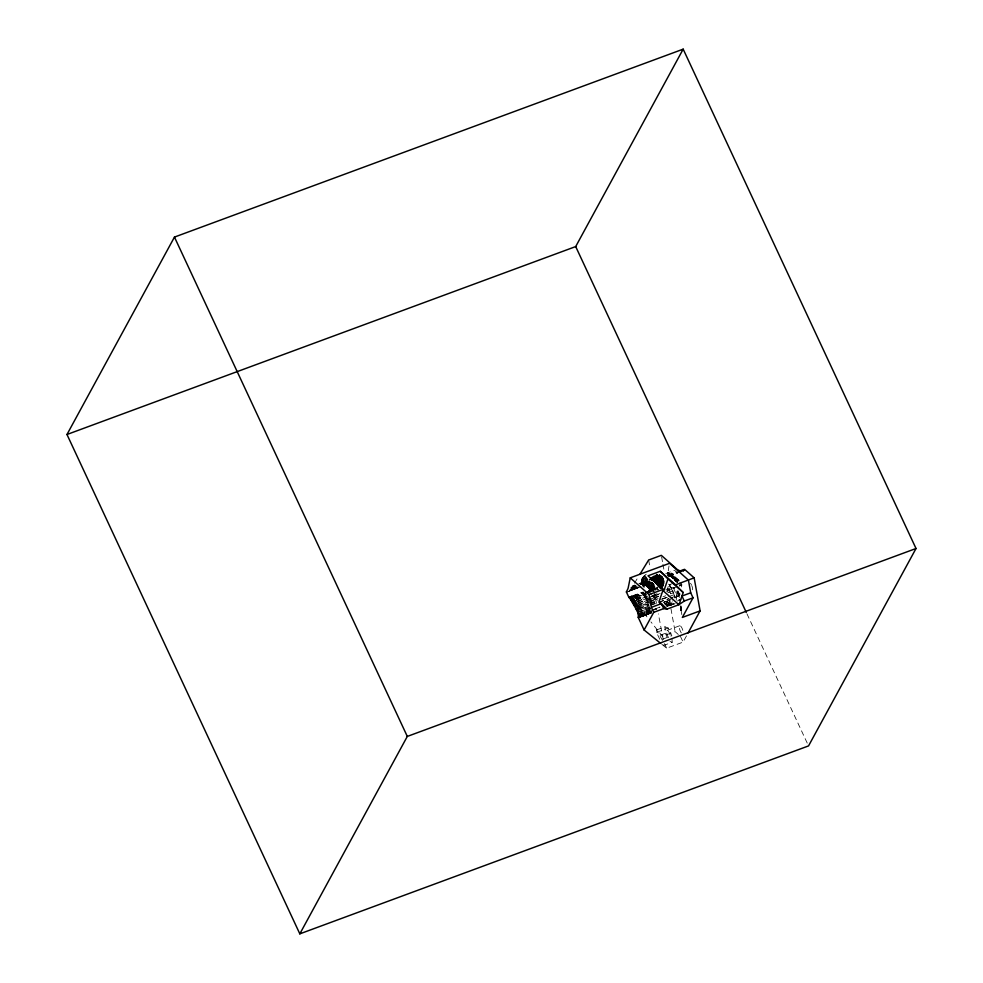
<?xml version="1.0" encoding="UTF-8"?>
<svg xmlns="http://www.w3.org/2000/svg" width="983" height="983" viewBox="0 0 983 983"><rect width="100%" height="100%" fill="white"/><g stroke="black" fill="none" stroke-linecap="round" stroke-linejoin="round"><path stroke-width="0.74" stroke-dasharray="4.92 3.69" d="M681.846 614.645L680.555 607.519L681.096 610.468L681.158 606.056M681.403 586.937L681.465 582.526M640.031 584.701L640.707 584.455C653.093 585.18 657.123 579.565 643.005 586.04L644.479 585.278L645.057 583.263L650.132 581.604L647.822 584.357L643.017 586.065L646.101 583.128L653.732 589.358M669.018 565.938L667.801 573.728L677.262 582.206L667.998 574.011M644.75 575.374C642.784 576.996 639.65 581.051 642.808 582.968L642.354 584.578L645.045 584.406L645.499 583.202L653.265 591.188C648.522 590.5 646.937 584.529 649.235 580.793L644.75 575.374L646.236 574.207M642.894 585.635L644.651 583.263L653.265 591.188L644.074 583.263L642.894 585.635L644.381 583.263L653.265 591.188L645.057 583.263L640.13 583.951M673.576 583.165L669.779 584.578L669.091 589.64L672.212 598.106L669.534 600.109L674.154 604.213M676.206 600.232L676.722 596.435L673.588 587.969L669.779 584.578M652.048 590.844L642.108 582.514L649.996 589.505L641.432 581.002L652.048 590.844L643.337 583.128L642.907 584.615L643.165 583.091L652.048 590.844L643.853 583.214L643.435 584.602L644.381 583.263M642.907 584.615L643.337 583.128L643.435 584.602M643.902 587.822L647.023 578.668M650.193 580.99L640.707 584.455L645.389 585.278L647.17 582.858L656.14 589.886M643.005 586.04L646.15 584.762L648.276 582.489L656.128 589.726L648.03 582.563L646.15 585.008L642.833 585.635L651.053 583.054L646.949 583.361L642.329 582.329L638.876 583.619M643.779 585.757L647.305 582.808L657.246 590.771M645.389 585.278L649.136 582.108L656.239 589.689L649.394 581.997C647.723 586.237 642.649 585.426 639.528 583.398M661.891 644.356L666.634 648.19L683.099 642.108L686.65 635.596M642.354 584.578L643.165 583.091M634.477 583.152L637.623 578.016M637.574 586.888L631.16 588.252L632.905 585.721L634.785 585.032L636.222 586.151L631.393 587.92L637.574 586.888L629.857 589.739L638.815 587.232L629.796 589.8M644.221 584.541L645.057 583.263M651.176 582.673L658.549 590.169L651.532 582.489L646.531 584.295L642.329 582.329L643.103 582.01L649.947 583.116L643.042 584.738L640.068 583.202L642.44 584.959L644.848 584.897L648.829 583.939L650.562 582.28L645.045 584.406M646.789 583.939L648.03 582.563M676.722 596.435L674.989 598.082L671.192 587.834L668.428 585.376M650.586 583.202L647.404 583.988L641.592 582.624C644.32 584.59 648.878 584.627 651.508 582.415L645.622 584.615L640.547 583.03L645.954 584.959L650.672 582.833L646.531 584.295L641.027 582.845L645.622 584.615L649.775 583.275M650.562 582.28L643.681 585.463M643.017 586.065L647.17 582.858L654.813 590.107M643.804 585.819L646.728 582.968L655.907 591.139L646.396 583.054L645.917 584.197L646.101 583.128L654.567 591.287M652.024 582.575L646.064 583.669L643.103 582.01L648.755 579.872M667.801 575.51L676.083 572.425M668.022 575.46L670.775 574.33L678.393 580.904L670.996 574.269L668.207 575.411M637.979 602.948L660.355 593.769M637.156 601.326L647.097 597.259M668.465 575.338L671.303 574.183L680.334 581.604M638.815 604.619L658.168 596.706M667.776 575.645L671.856 573.986L680.396 581.58M636.148 599.863L645.868 595.919M639.614 606.278L657.467 599.077M662.972 596.853L665.712 595.747M630.558 590.291L637.525 587.502M635.362 598.463L645.327 594.506M639.011 608.452L648.608 604.643M649.984 604.103L656.841 601.375M662.333 599.2L667.826 597.025L659.384 599.876M634.465 597.345L644.283 593.523M645.684 592.982L656.902 588.62M651.213 612.765L638.508 617.631L649.677 613.515M675.186 603.574L666.707 606.708M633.691 596.497L643.386 592.81M648.927 590.697L657.234 587.539M638.372 617.557L651.115 612.716M638.102 587.748L629.685 590.93L640.904 586.691M633.224 595.919L643.177 592.196M648.866 590.07L655.968 587.416L648.669 590.058M641.543 616.71L649.861 613.601L638.827 617.705M665.774 573.581L677.127 569.39M630.754 587.416L634.772 585.929M667.211 574.699L678.565 570.509M630.3 589.026L639.675 585.561M668.563 575.436L678.503 571.774M631 589.788L637.697 587.306M668.452 575.952L676.955 572.806M668.391 576.296L679.745 572.106M628.42 591.41L637.058 588.215L628.481 591.361M669.054 576.284L677.57 573.15M632.474 595.858L642.378 592.196M649.444 589.579L656.521 586.974M633.101 595.809L643.287 592.049M633.826 596.079L643.73 592.417M649.394 590.328L657.885 587.195M634.637 596.669L644.541 593.019M645.954 592.491L657.271 588.313M632.671 598.61L645.401 593.904M646.814 593.388L651.065 591.815M636.394 598.733L646.298 595.071M667.506 587.232L670.345 586.187L672.913 590.918L675.174 598.254M634.453 601.178L647.183 596.472M666.99 589.161L671.229 587.588M653.068 595.194L657.062 593.72M677.398 586.556L669.091 589.64L665.749 589.874M679.278 585.991L682.091 584.946M635.313 602.763L659.36 593.879M666.437 591.274L672.102 589.186M636.124 604.508L647.441 600.33M648.854 599.802L658.757 596.153M668.661 592.491L672.913 590.918M636.861 606.339L648.178 602.161M649.591 601.645L658.082 598.5M670.811 593.806L673.638 592.749M637.5 608.207L648.817 604.029M650.23 603.513L657.295 600.896M662.96 598.807L667.199 597.234M668.612 596.718L674.277 594.629M649.21 605.933L636.714 610.541L648.116 607.003M650.746 605.356L657.811 602.751M658.917 602.358L669.128 598.561M670.553 598.045L674.793 596.472M674.756 597.173L679.253 595.489M637.439 612.188L649.984 607.568M663.857 602.432L670.934 599.814M650.697 609.03L638.041 613.699L649.603 609.952M664.09 604.078L672.581 600.945M638.508 615.014L649.91 610.812M655.612 608.71L659.888 607.125M672.95 604.41L671.278 602.923L665.577 605.024L672.667 602.407M640.13 614.424L650.033 610.762M651.446 610.246L659.925 607.101M677.299 601.031L681.108 599.63L677.287 596.239L674.154 587.773M638.643 616.181L651.324 611.5M666.585 605.86L674.006 603.12M638.999 616.931L651.729 612.237M651.483 612.864L638.999 617.471L651.704 612.851M641.666 616.66L650.181 613.515M656.509 629.943L664.975 626.81L668.219 628.039L671.831 635.768L660.121 640.093L656.521 632.364L656.509 629.943L662.517 640.412M656.521 632.364L668.219 628.039M667.039 630.422L679.72 625.741M660.109 635.251L665.344 633.322L664.975 626.81M678.295 634.465L675.088 631.614L662.407 636.308L650.943 621.895M671.979 638.372L672.2 642.28L663.722 645.413L663.709 642.993M630.914 590.132L637.5 587.711M641.813 616.538L650.291 613.429M629.722 590.537L638.262 587.65M633.187 596.005L643.029 592.466M648.657 590.439L657.099 587.404M633.838 596.558L643.853 592.982M645.278 592.479L656.73 588.412M641.899 616.009L650.574 612.925M635.866 597L645.659 593.523M647.047 593.032L654.051 590.55M635.374 598.647L646.777 594.617M641.887 615.911L650.562 612.851M636.173 600.06L647.367 596.116M637.205 601.559L647.256 598.033M648.694 597.529L660.195 593.486M638.053 603.193L657.934 596.288M638.864 616.23L651.643 611.795L638.839 616.108M637.488 605.344L648.768 601.473M650.168 600.994L657.222 598.573M630.877 590.23L637.34 588.031M638.569 615.174L651.151 610.91L639.908 614.547M652.552 610.443L656.755 609.018L652.528 610.345M666.548 605.712L672.139 603.82L666.535 605.688M635.485 607.936L648.141 603.673M649.554 603.193L657.983 600.343M639.073 608.6L648.927 605.319M650.341 604.852L657.381 602.518M658.782 602.051L668.637 598.77L671.278 602.923L665.516 604.84L671.278 602.923M638.139 613.933L649.665 610.111M636.972 611.094L649.702 606.892M663.844 602.223L669.497 600.367L663.795 602.137M637.598 612.569L650.427 608.342M664.692 603.636L670.394 601.768L664.655 603.574M640.302 611.291L650.328 608.108M645.217 585.229L649.505 582.833L649.394 581.997L657.406 589.149M668.342 574.293L677.262 582.206L668.379 574.305L670.517 574.391L678.331 580.916M632.487 586.384L636.222 586.151M671.192 587.834L673.588 587.969M644.504 585.487L642.44 584.959M632.905 585.721L635.116 586.015M670.037 641.469L672.2 642.28M647.355 582.047L645.499 581.076L649.616 583.226L651.754 582.698L648.288 583.681L644 581.653L648.706 582.784L645.917 580.916M643.976 576.112L649.235 580.793L643.681 576.407L648.657 582.133L642.747 577.549L648.313 583.497L642.01 578.741L648.19 584.873L641.555 579.896L648.301 586.2L641.42 580.953L648.657 587.441M670.209 574.441L677.57 581.002L669.423 574.527M676.623 580.965L668.993 574.49L676.869 581.567L668.882 574.465M643.853 583.214L653.265 591.188M651.692 582.391L653.99 584.381M670.013 574.477L677.533 581.002M668.612 574.404L676.955 581.678M667.838 573.814L677.262 582.206M675.505 579.479L667.678 572.524L676.107 581.051L667.629 573.163L675.739 580.314L675.505 579.479L676.034 582.44M669.484 574.514L676.734 580.965M651.827 582.305L654.1 584.32M648.264 591.692L651.532 594.604M652.614 595.575L659.151 601.375M651.729 595.698L657.135 600.502M667.641 573.101L676.107 581.051M643.079 577.144L648.657 582.133M645.499 583.202L653.437 590.279M641.604 581.752L649.222 588.547M642.354 578.176L648.313 583.497M641.518 580.13L648.301 586.2M641.997 582.366L650.943 590.279M641.838 579.171L648.19 584.873M671.303 574.183L678.516 580.867M670.517 574.391L677.643 580.99M668.587 584.135L670.345 586.187M638.52 606.29L647.121 617.091M746.933 613.773L807.252 743.136M680.42 636.357L683.099 642.108M665.344 633.322L667.15 637.193M664.496 643.595L666.634 648.19M648.276 582.489L648.547 583.275M663.23 639.54L658.364 613.871M677.631 591.287L679.228 600.146M661.596 556.833L662.677 562.817M662.947 564.316L664.299 571.787M667.26 588.239L668.071 592.724M669.423 600.208L675.088 631.614M648.645 560.015L649.996 567.498M652.958 583.951L654.039 589.935M654.309 591.434L656.472 603.402M677.606 590.869L679.216 599.913M677.852 591.348L679.351 600.171M680.863 605.872L681.096 610.468L681.01 606.106M678.037 590.783L679.45 599.863M678.675 592.626L679.474 598.573M681.096 610.468L680.727 606.106M679.13 592.86L679.462 595.796M679.671 582.87L679.831 585.942M680.568 582.784L680.629 585.696M690.484 583.238A4.399 1.352 69.7 0 1 691.504 584.971M691.799 585.671A4.399 1.352 69.7 0 1 692.61 589.837M681.305 632.917A4.399 1.352 69.7 0 1 679.302 627.326A4.399 1.352 69.7 0 1 680.887 626.355A4.399 1.352 69.7 0 1 683.173 631.786M679.499 595.293A4.399 1.352 69.7 0 1 677.373 593.167A4.399 1.352 69.7 0 1 675.997 588.559M679.929 593.474A4.399 1.352 69.7 0 1 679.892 594.715M668.624 637.611A4.399 1.352 69.7 0 1 666.597 631.639A4.399 1.352 69.7 0 1 668.661 631.651A4.399 1.352 69.7 0 1 670.566 637.623M671.524 604.901L667.273 606.376L671.524 604.901"/><path stroke-width="1.47" d="M663.525 580.572L656.681 574.527L653.265 580.621L653.167 579.54L660.871 588.375C664.582 584.922 664.655 578.201 659.925 575.559M638.372 617.557C639.097 610.357 636.492 600.06 629.648 596.902C630.803 601.498 640.216 613.441 638.409 617.164M678.909 571.381L684.537 569.304L694.145 577.844L700.105 610.873L682.349 617.435L693.04 597.799L690.705 592.81L688.407 580.068L669.558 563.308L630.238 577.832L628.076 588.399L626.38 591.963L628.96 597.517L631.774 596.509M653.474 580.462L653.941 578.852L662.603 585.979L654.531 578.25L663.169 584.639L655.858 576.48L663.525 583.263L656.374 575.485L663.636 581.899L656.681 574.527M679.081 604.533L683.173 592.503L675.542 584.824L660.293 571.27L647.994 575.817L663.242 589.37L659.151 601.375L666.867 609.153L678.872 604.717L684.303 601.031L693.04 597.799M660.293 571.27L667.924 578.95L663.734 591.262L678.872 604.717M66.979 434.498L174.458 237.087L683.173 49.15L916.021 548.502L808.542 745.913L299.827 933.85L66.979 434.498L575.694 246.573L683.173 49.15M299.827 933.85L407.306 736.427L916.021 548.502M660.711 643.398L644.111 629.992L653.72 612.323L663.722 608.624L666.793 609.067M688.063 632.991L700.105 610.873M639.982 574.158L648.645 560.015L661.326 555.334L677.127 569.39L681.158 571.59M650.009 579.54C652.479 575.854 658.327 573.863 661.842 577.254L659.581 575.276M683.246 571.049L684.057 570.177L679.794 571.75M651.975 580.462L653.941 578.852L661.829 587.232L653.167 579.54M627.056 591.877L626.38 591.963M636.591 603.525L633.789 604.68L636.628 603.685M635.731 601.903L632.892 603.071L635.768 602.063M637.426 605.184L634.662 606.302L637.488 605.344M634.76 600.416L631.983 601.547L634.785 600.564M633.937 599.028L631.098 600.158L633.949 599.151M639.011 608.452L636.259 609.546L639.073 608.6M628.96 597.517L631.811 596.46M650.168 579.343L655.845 577.254M651.606 580.474L655.87 578.901M629.132 597.271L631.971 596.226M630.238 577.832L649.099 594.592L663.242 589.37M675.542 584.824L694.145 577.844M653.72 612.323L651.397 607.334L661.399 603.636L663.722 608.624M690.705 592.81L681.969 596.042L684.303 601.031M659.114 575.485L662.603 578.213L659.409 575.252M659.753 575.448L661.842 577.254M655.133 577.513L663.169 584.639L655.464 577.107M667.924 578.95L683.173 592.503M658.905 575.546L663.181 579.331M654.236 578.545L662.603 585.979M659.298 602.419L666.867 609.153M657.578 585.376L660.871 588.375L652.823 579.823L653.265 580.621L653.732 579.024L661.829 587.232M656.202 575.927L663.525 583.263M656.656 574.76L663.636 581.899M575.694 246.573L746.281 612.384M638.274 617.484L644.111 629.992M174.458 237.087L407.306 736.427M649.099 594.592L651.397 607.334M633.064 597.885L630.263 598.979L633.064 597.983M632.315 597.025L629.538 598.082L632.401 597.062M662.603 578.213L659.605 575.559L662.603 578.213"/></g></svg>
